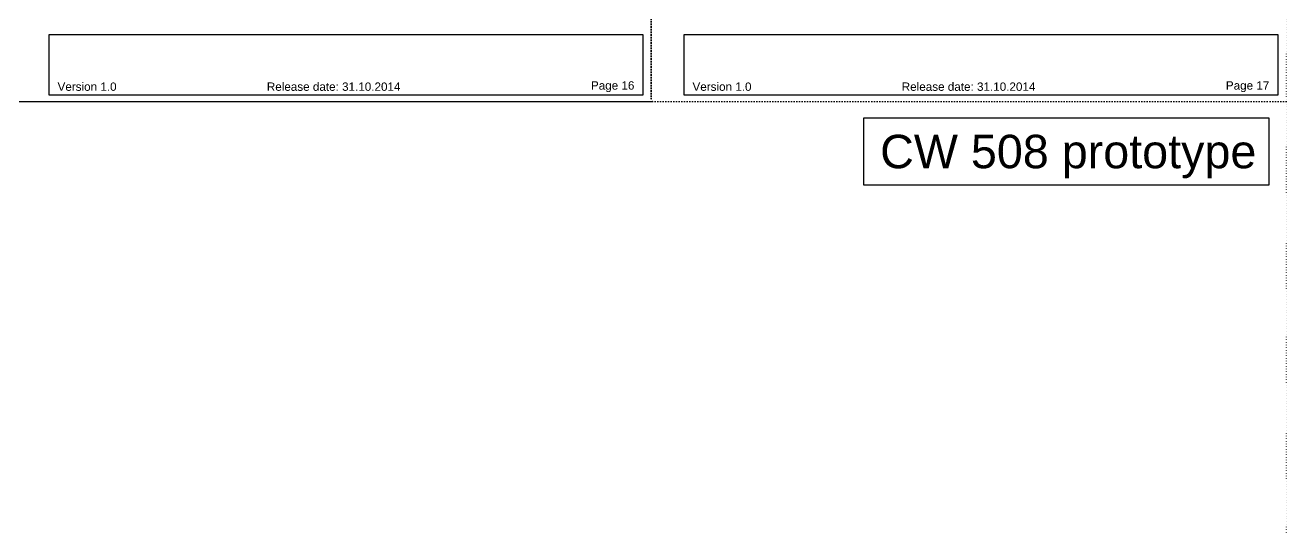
# Model space of a CAD drawing. Header units: millimetres. Extents: x -17234 to -8874, y -2869 to 1211.
# Drawn here: x -15709 to -14957, y -1084 to -784 of the extents above; entities that cross this region are included whole.
import ezdxf
from ezdxf.enums import TextEntityAlignment as Align

# ---------------------------------------------------------------- set-up
doc = ezdxf.new("R2010")
doc.units = ezdxf.units.MM
doc.linetypes.add('ACAD_ISO07W100', pattern=[3, 0, -3])
doc.layers.get('Defpoints').update_dxf_attribs({"linetype": 'ACAD_ISO07W100', "true_color": 0x105689})
doc.layers.add('Text', color=2, linetype='Continuous')
doc.styles.get("Standard").update_dxf_attribs({"font": 'arial.ttf'})

msp = doc.modelspace()

# ---------------------------------------------------------------- linework, layer by layer
at = {"layer": 'Defpoints', "color": 1, "ltscale": 0.5}
for points in [[(-15714.331, -319.239), (-15334.331, -319.239), (-15334.331, -829.239), (-15714.331, -829.239), (-15714.331, -319.239)], [(-15334.331, -319.239), (-14954.331, -319.239), (-14954.331, -829.239), (-15334.331, -829.239), (-15334.331, -319.239)], [(-15714.331, -829.239), (-14954.331, -829.239), (-14954.331, -1849.239), (-15714.331, -1849.239), (-15714.331, -829.239)]]:
    msp.add_lwpolyline(points, dxfattribs=at)
at = {"layer": 'Text', "ltscale": 0.5}
for points in [[(-15339.331, -825.489), (-15694.578, -825.489), (-15694.578, -789.208), (-15339.331, -789.208)], [(-14959.331, -825.489), (-15314.578, -825.489), (-15314.578, -789.208), (-14959.331, -789.208)], [(-15207.277, -879.239), (-14964.331, -879.239), (-14964.331, -839.239), (-15207.277, -839.239)]]:
    msp.add_lwpolyline(points, close=True, dxfattribs=at)

# ---------------------------------------------------------------- texts
at = {"layer": 'Text', "color": 1, "ltscale": 0.5}
msp.add_text('CW 508 prototype ', height=20, dxfattribs=at).set_placement((-14964.331, -849.239), align=Align.TOP_RIGHT)
at = {"layer": 'Text', "color": 1, "ltscale": 0.5, "char_height": 5}
for s, width, insert, attachment_point in [('Version 1.0', 35.05, (-15689.578, -820.489), 4), ('Release date: 31.10.2014', 79.71576, (-15524.331, -820.489), 5), ('Page 16', 25.75259, (-15344.331, -820.489), 6), ('Version 1.0', 35.05, (-15309.578, -820.489), 4), ('Release date: 31.10.2014', 79.71576, (-15144.331, -820.489), 5), ('Page 17', 25.756, (-14964.331, -820.489), 6)]:
    msp.add_mtext_dynamic_manual_height_columns(s, width=width, gutter_width=12.5, heights=[0], dxfattribs=dict(at, insert=insert, attachment_point=attachment_point))

doc.saveas('drawing.dxf')
